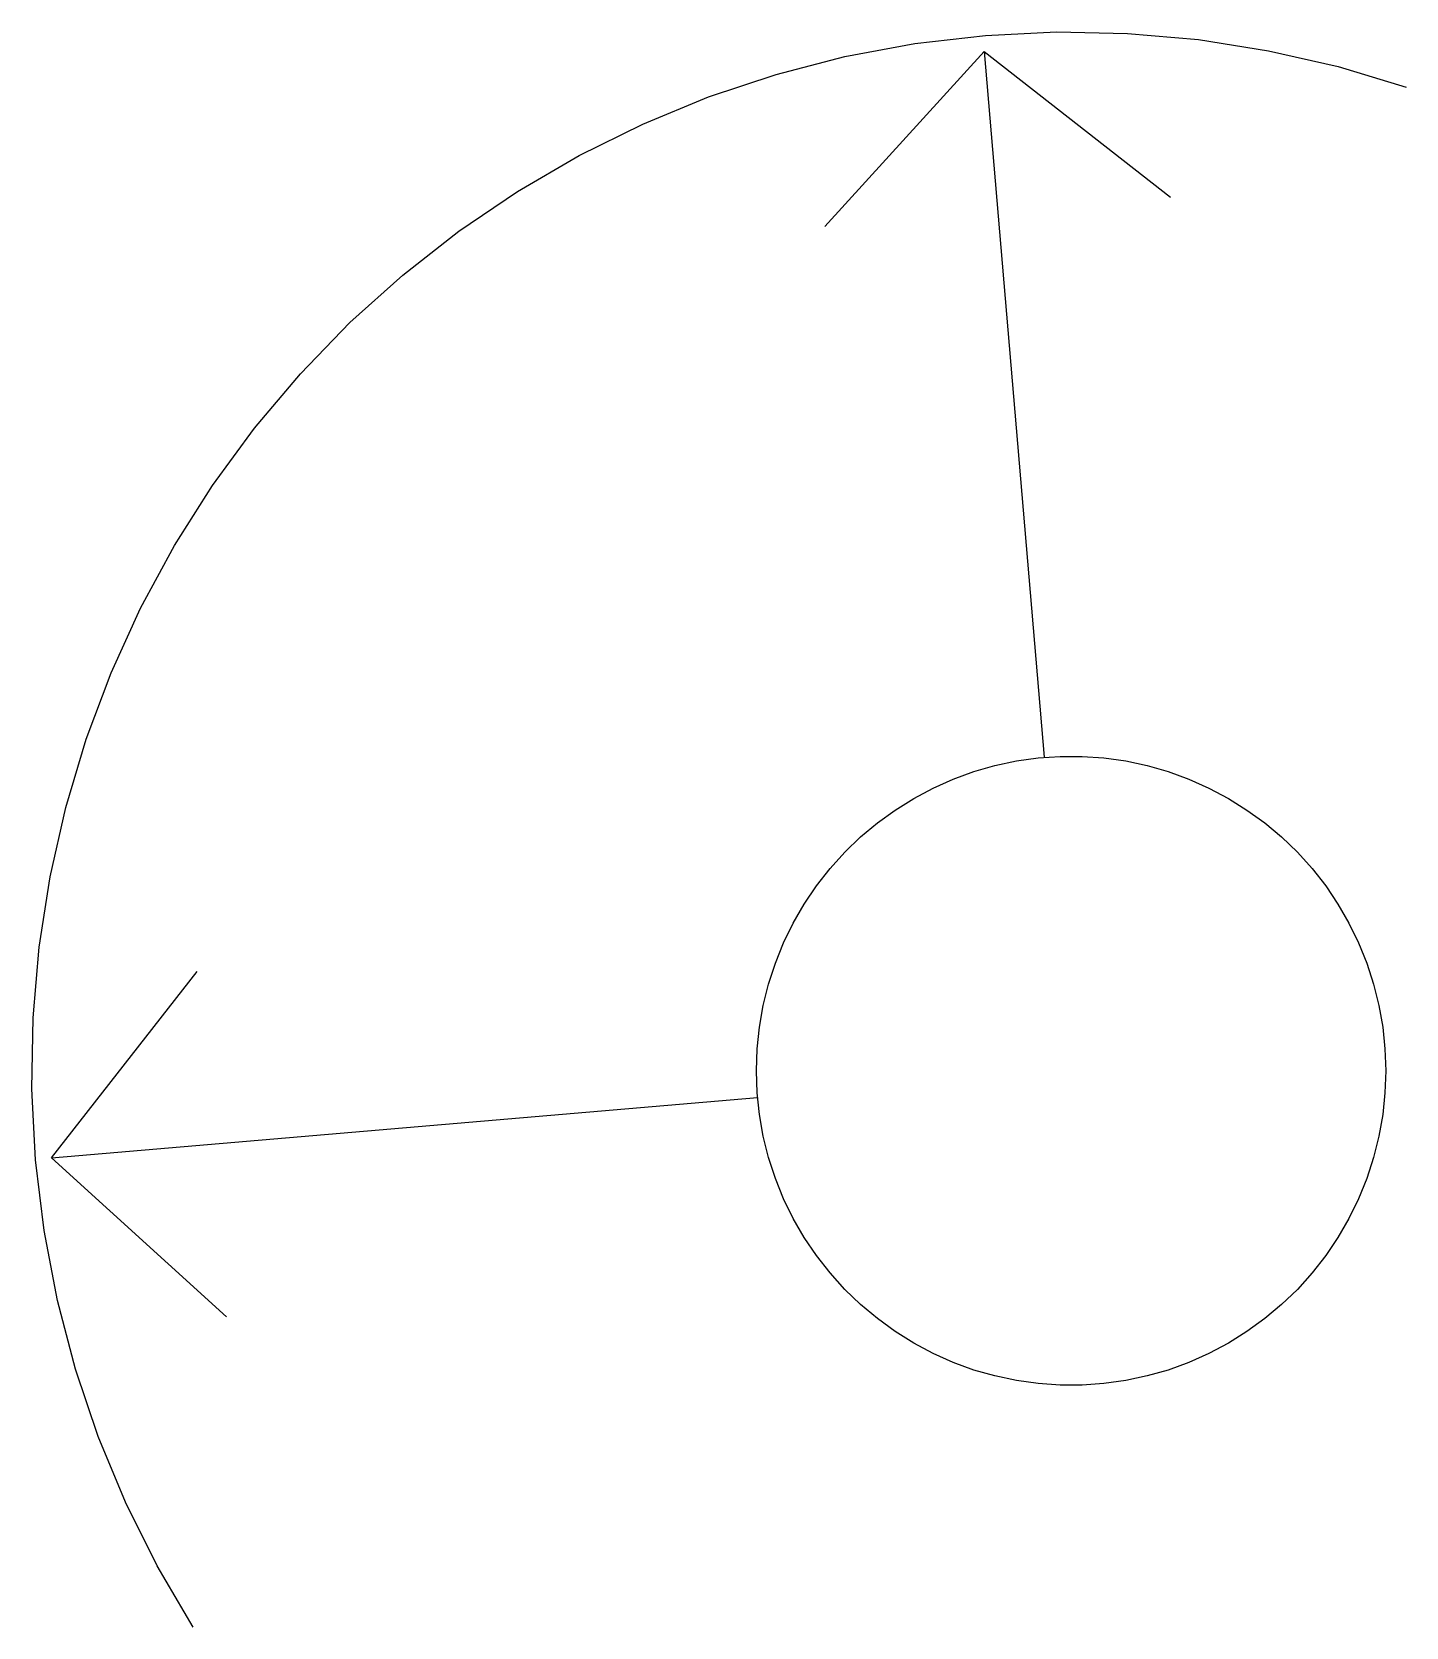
# Model space of a CAD drawing. Header units: inches. Extents: x 1390672 to 1398270, y 354915 to 360781.
# Drawn here: x 1394365.09 to 1394377.52, y 359519.41 to 359533.84 of the extents above; entities that cross this region are included whole.
import ezdxf

# ---------------------------------------------------------------- set-up
doc = ezdxf.new("R2010")
doc.units = ezdxf.units.IN
doc.header["$MEASUREMENT"] = 0

msp = doc.modelspace()

# ---------------------------------------------------------------- linework, layer by layer
for points in [[(1394366.546, 359519.407), (1394366.22, 359519.962), (1394365.933, 359520.538), (1394365.686, 359521.132), (1394365.48, 359521.742), (1394365.317, 359522.364), (1394365.196, 359522.996), (1394365.119, 359523.635), (1394365.086, 359524.278), (1394365.097, 359524.921), (1394365.151, 359525.562), (1394365.25, 359526.198), (1394365.392, 359526.826), (1394365.576, 359527.442), (1394365.802, 359528.045), (1394366.069, 359528.63), (1394366.375, 359529.196), (1394366.719, 359529.74), (1394367.1, 359530.259), (1394367.515, 359530.751), (1394367.963, 359531.213), (1394368.441, 359531.643), (1394368.948, 359532.04), (1394369.48, 359532.401), (1394370.036, 359532.725), (1394370.613, 359533.01), (1394371.208, 359533.255), (1394371.818, 359533.458), (1394372.441, 359533.62), (1394373.074, 359533.738), (1394373.713, 359533.813), (1394374.356, 359533.844), (1394374.999, 359533.831), (1394375.64, 359533.774), (1394376.275, 359533.673), (1394376.903, 359533.53), (1394377.518, 359533.343)], [(1394366.546, 359519.407), (1394366.22, 359519.962), (1394365.933, 359520.538), (1394365.686, 359521.132), (1394365.48, 359521.742), (1394365.317, 359522.364), (1394365.196, 359522.996), (1394365.119, 359523.635), (1394365.086, 359524.278), (1394365.097, 359524.921), (1394365.151, 359525.562), (1394365.25, 359526.198), (1394365.392, 359526.826), (1394365.576, 359527.442), (1394365.802, 359528.045), (1394366.069, 359528.63), (1394366.375, 359529.196), (1394366.719, 359529.74), (1394367.1, 359530.259), (1394367.515, 359530.751), (1394367.963, 359531.213), (1394368.441, 359531.643), (1394368.948, 359532.04), (1394369.48, 359532.401), (1394370.036, 359532.725), (1394370.613, 359533.01), (1394371.208, 359533.255), (1394371.818, 359533.458), (1394372.441, 359533.62), (1394373.074, 359533.738), (1394373.713, 359533.813), (1394374.356, 359533.844), (1394374.999, 359533.831), (1394375.64, 359533.774), (1394376.275, 359533.673), (1394376.903, 359533.53), (1394377.518, 359533.343)], [(1394366.546, 359519.407), (1394366.22, 359519.962), (1394365.933, 359520.538), (1394365.686, 359521.132), (1394365.48, 359521.742), (1394365.317, 359522.364), (1394365.196, 359522.996), (1394365.119, 359523.635), (1394365.086, 359524.278), (1394365.097, 359524.921), (1394365.151, 359525.562), (1394365.25, 359526.198), (1394365.392, 359526.826), (1394365.576, 359527.442), (1394365.802, 359528.045), (1394366.069, 359528.63), (1394366.375, 359529.196), (1394366.719, 359529.74), (1394367.1, 359530.259), (1394367.515, 359530.751), (1394367.963, 359531.213), (1394368.441, 359531.643), (1394368.948, 359532.04), (1394369.48, 359532.401), (1394370.036, 359532.725), (1394370.613, 359533.01), (1394371.208, 359533.255), (1394371.818, 359533.458), (1394372.441, 359533.62), (1394373.074, 359533.738), (1394373.713, 359533.813), (1394374.356, 359533.844), (1394374.999, 359533.831), (1394375.64, 359533.774), (1394376.275, 359533.673), (1394376.903, 359533.53), (1394377.518, 359533.343)], [(1394373.7, 359533.666), (1394372.261, 359532.082)], [(1394373.7, 359533.666), (1394372.261, 359532.082)], [(1394373.7, 359533.666), (1394372.261, 359532.082)], [(1394373.7, 359533.666), (1394374.245, 359527.279)], [(1394373.7, 359533.666), (1394375.387, 359532.349)], [(1394373.7, 359533.666), (1394374.245, 359527.279)], [(1394373.7, 359533.666), (1394375.387, 359532.349)], [(1394373.7, 359533.666), (1394374.245, 359527.279)], [(1394373.7, 359533.666), (1394375.387, 359532.349)], [(1394377.334, 359524.442), (1394377.327, 359524.243), (1394377.307, 359524.046), (1394377.272, 359523.85), (1394377.224, 359523.657), (1394377.163, 359523.468), (1394377.088, 359523.284), (1394377.001, 359523.105), (1394376.902, 359522.933), (1394376.791, 359522.769), (1394376.668, 359522.612), (1394376.535, 359522.464), (1394376.392, 359522.326), (1394376.24, 359522.199), (1394376.079, 359522.082), (1394375.911, 359521.976), (1394375.735, 359521.883), (1394375.554, 359521.802), (1394375.367, 359521.734), (1394375.176, 359521.68), (1394374.982, 359521.638), (1394374.785, 359521.611), (1394374.587, 359521.597), (1394374.388, 359521.597), (1394374.19, 359521.611), (1394373.993, 359521.638), (1394373.799, 359521.68), (1394373.608, 359521.734), (1394373.421, 359521.802), (1394373.239, 359521.883), (1394373.064, 359521.976), (1394372.895, 359522.082), (1394372.735, 359522.199), (1394372.582, 359522.326), (1394372.44, 359522.464), (1394372.307, 359522.612), (1394372.184, 359522.769), (1394372.073, 359522.933), (1394371.974, 359523.105), (1394371.887, 359523.284), (1394371.812, 359523.468), (1394371.751, 359523.657), (1394371.703, 359523.85), (1394371.668, 359524.046), (1394371.647, 359524.243), (1394371.641, 359524.442), (1394371.647, 359524.641), (1394371.668, 359524.838), (1394371.703, 359525.034), (1394371.751, 359525.227), (1394371.812, 359525.416), (1394371.887, 359525.6), (1394371.974, 359525.779), (1394372.073, 359525.951), (1394372.184, 359526.115), (1394372.307, 359526.272), (1394372.44, 359526.42), (1394372.582, 359526.558), (1394372.735, 359526.685), (1394372.895, 359526.802), (1394373.064, 359526.907), (1394373.239, 359527.001), (1394373.421, 359527.082), (1394373.608, 359527.15), (1394373.799, 359527.204), (1394373.993, 359527.246), (1394374.19, 359527.273), (1394374.388, 359527.287), (1394374.587, 359527.287), (1394374.785, 359527.273), (1394374.982, 359527.246), (1394375.176, 359527.204), (1394375.367, 359527.15), (1394375.554, 359527.082), (1394375.735, 359527.001), (1394375.911, 359526.907), (1394376.079, 359526.802), (1394376.24, 359526.685), (1394376.392, 359526.558), (1394376.535, 359526.42), (1394376.668, 359526.272), (1394376.791, 359526.115), (1394376.902, 359525.951), (1394377.001, 359525.779), (1394377.088, 359525.6), (1394377.163, 359525.416), (1394377.224, 359525.227), (1394377.272, 359525.034), (1394377.307, 359524.838), (1394377.327, 359524.641), (1394377.334, 359524.442)], [(1394377.334, 359524.442), (1394377.327, 359524.243), (1394377.307, 359524.046), (1394377.272, 359523.85), (1394377.224, 359523.657), (1394377.163, 359523.468), (1394377.088, 359523.284), (1394377.001, 359523.105), (1394376.902, 359522.933), (1394376.791, 359522.769), (1394376.668, 359522.612), (1394376.535, 359522.464), (1394376.392, 359522.326), (1394376.24, 359522.199), (1394376.079, 359522.082), (1394375.911, 359521.976), (1394375.735, 359521.883), (1394375.554, 359521.802), (1394375.367, 359521.734), (1394375.176, 359521.68), (1394374.982, 359521.638), (1394374.785, 359521.611), (1394374.587, 359521.597), (1394374.388, 359521.597), (1394374.19, 359521.611), (1394373.993, 359521.638), (1394373.799, 359521.68), (1394373.608, 359521.734), (1394373.421, 359521.802), (1394373.239, 359521.883), (1394373.064, 359521.976), (1394372.895, 359522.082), (1394372.735, 359522.199), (1394372.582, 359522.326), (1394372.44, 359522.464), (1394372.307, 359522.612), (1394372.184, 359522.769), (1394372.073, 359522.933), (1394371.974, 359523.105), (1394371.887, 359523.284), (1394371.812, 359523.468), (1394371.751, 359523.657), (1394371.703, 359523.85), (1394371.668, 359524.046), (1394371.647, 359524.243), (1394371.641, 359524.442), (1394371.647, 359524.641), (1394371.668, 359524.838), (1394371.703, 359525.034), (1394371.751, 359525.227), (1394371.812, 359525.416), (1394371.887, 359525.6), (1394371.974, 359525.779), (1394372.073, 359525.951), (1394372.184, 359526.115), (1394372.307, 359526.272), (1394372.44, 359526.42), (1394372.582, 359526.558), (1394372.735, 359526.685), (1394372.895, 359526.802), (1394373.064, 359526.907), (1394373.239, 359527.001), (1394373.421, 359527.082), (1394373.608, 359527.15), (1394373.799, 359527.204), (1394373.993, 359527.246), (1394374.19, 359527.273), (1394374.388, 359527.287), (1394374.587, 359527.287), (1394374.785, 359527.273), (1394374.982, 359527.246), (1394375.176, 359527.204), (1394375.367, 359527.15), (1394375.554, 359527.082), (1394375.735, 359527.001), (1394375.911, 359526.907), (1394376.079, 359526.802), (1394376.24, 359526.685), (1394376.392, 359526.558), (1394376.535, 359526.42), (1394376.668, 359526.272), (1394376.791, 359526.115), (1394376.902, 359525.951), (1394377.001, 359525.779), (1394377.088, 359525.6), (1394377.163, 359525.416), (1394377.224, 359525.227), (1394377.272, 359525.034), (1394377.307, 359524.838), (1394377.327, 359524.641), (1394377.334, 359524.442)], [(1394377.334, 359524.442), (1394377.327, 359524.243), (1394377.307, 359524.046), (1394377.272, 359523.85), (1394377.224, 359523.657), (1394377.163, 359523.468), (1394377.088, 359523.284), (1394377.001, 359523.105), (1394376.902, 359522.933), (1394376.791, 359522.769), (1394376.668, 359522.612), (1394376.535, 359522.464), (1394376.392, 359522.326), (1394376.24, 359522.199), (1394376.079, 359522.082), (1394375.911, 359521.976), (1394375.735, 359521.883), (1394375.554, 359521.802), (1394375.367, 359521.734), (1394375.176, 359521.68), (1394374.982, 359521.638), (1394374.785, 359521.611), (1394374.587, 359521.597), (1394374.388, 359521.597), (1394374.19, 359521.611), (1394373.993, 359521.638), (1394373.799, 359521.68), (1394373.608, 359521.734), (1394373.421, 359521.802), (1394373.239, 359521.883), (1394373.064, 359521.976), (1394372.895, 359522.082), (1394372.735, 359522.199), (1394372.582, 359522.326), (1394372.44, 359522.464), (1394372.307, 359522.612), (1394372.184, 359522.769), (1394372.073, 359522.933), (1394371.974, 359523.105), (1394371.887, 359523.284), (1394371.812, 359523.468), (1394371.751, 359523.657), (1394371.703, 359523.85), (1394371.668, 359524.046), (1394371.647, 359524.243), (1394371.641, 359524.442), (1394371.647, 359524.641), (1394371.668, 359524.838), (1394371.703, 359525.034), (1394371.751, 359525.227), (1394371.812, 359525.416), (1394371.887, 359525.6), (1394371.974, 359525.779), (1394372.073, 359525.951), (1394372.184, 359526.115), (1394372.307, 359526.272), (1394372.44, 359526.42), (1394372.582, 359526.558), (1394372.735, 359526.685), (1394372.895, 359526.802), (1394373.064, 359526.907), (1394373.239, 359527.001), (1394373.421, 359527.082), (1394373.608, 359527.15), (1394373.799, 359527.204), (1394373.993, 359527.246), (1394374.19, 359527.273), (1394374.388, 359527.287), (1394374.587, 359527.287), (1394374.785, 359527.273), (1394374.982, 359527.246), (1394375.176, 359527.204), (1394375.367, 359527.15), (1394375.554, 359527.082), (1394375.735, 359527.001), (1394375.911, 359526.907), (1394376.079, 359526.802), (1394376.24, 359526.685), (1394376.392, 359526.558), (1394376.535, 359526.42), (1394376.668, 359526.272), (1394376.791, 359526.115), (1394376.902, 359525.951), (1394377.001, 359525.779), (1394377.088, 359525.6), (1394377.163, 359525.416), (1394377.224, 359525.227), (1394377.272, 359525.034), (1394377.307, 359524.838), (1394377.327, 359524.641), (1394377.334, 359524.442)], [(1394365.263, 359523.655), (1394366.581, 359525.341)], [(1394365.263, 359523.655), (1394366.581, 359525.341)], [(1394365.263, 359523.655), (1394366.581, 359525.341)], [(1394365.263, 359523.655), (1394371.651, 359524.2)], [(1394365.263, 359523.655), (1394371.651, 359524.2)], [(1394365.263, 359523.655), (1394371.651, 359524.2)], [(1394365.263, 359523.655), (1394366.847, 359522.216)], [(1394365.263, 359523.655), (1394366.847, 359522.216)], [(1394365.263, 359523.655), (1394366.847, 359522.216)]]:
    msp.add_lwpolyline(points)

doc.saveas('drawing.dxf')
